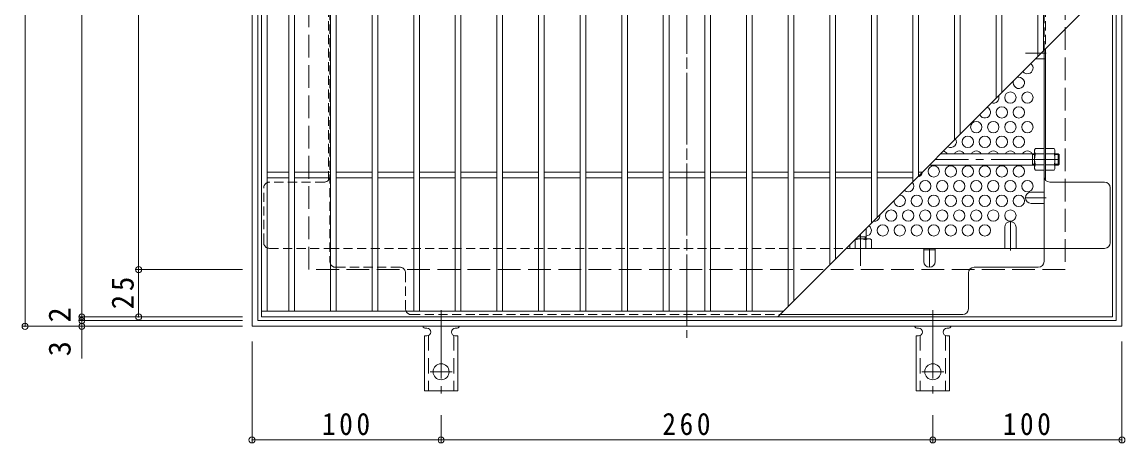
# Model space of a CAD drawing. Units: millimetres at full size, sheet at 1:4. Extents: x -859 to 1069, y -781 to 707.
# Drawn here: x -846 to -263, y 52 to 274 of the extents above; entities that cross this region are included whole.
import ezdxf
from ezdxf.enums import TextEntityAlignment as Align

# ---------------------------------------------------------------- set-up
doc = ezdxf.new("R2010")
doc.units = ezdxf.units.MM
doc.header["$LTSCALE"] = 4
doc.header["$PDMODE"] = 32
doc.header["$PDSIZE"] = 3.2
for name, pattern in [('CHAIN1', [8, 5, -1, 1, -1]), ('CHAIN2', [12, 9, -1, 1, -1]), ('DASHED1', [1.8, 1.2, -0.6]), ('DASHED2', [3, 2, -1]), ('DASHED3', [4, 3, -1])]:
    doc.linetypes.add(name, pattern=pattern)
for name, color, linetype, lineweight in [('A-1_躯体', 3, 'Continuous', 9), ('A-2_仕上', 3, 'Continuous', 9), ('A-4_その他', 7, 'Continuous', 9), ('A-6_寸法', 2, 'Continuous', 9), ('A-7_ハッチ', 2, 'Continuous', 9), ('A-8_記号', 2, 'Continuous', 9), ('A-A_ﾊｯﾁ-ﾜｸ', 3, 'Continuous', 9), ('A-B_ﾊｯﾁ', 2, 'Continuous', 9)]:
    doc.layers.add(name, color=color, linetype=linetype, lineweight=lineweight)
doc.styles.add('ＭＳ ゴシック', font='')
doc.styles.get('ＭＳ ゴシック').set_extended_font_data('MS Gothic')

msp = doc.modelspace()

# ---------------------------------------------------------------- linework, layer by layer
at = {"layer": 'A-1_躯体', "color": 2}
for p, q in [((-724.713, 113.162), (-724.713, 573.162)), ((-264.713, 573.162), (-264.713, 113.162)), ((-721.713, 116.162), (-721.713, 570.162)), ((-267.713, 570.162), (-267.713, 116.162)), ((-264.713, 113.162), (-724.713, 113.162)), ((-267.713, 116.162), (-721.713, 116.162))]:
    msp.add_line(p, q, dxfattribs=at)
at = {"layer": 'A-1_躯体', "color": 2, "linetype": 'DASHED3'}
for p, q in [((-694.713, 143.162), (-694.713, 543.162)), ((-294.713, 543.162), (-294.713, 143.162)), ((-294.713, 143.162), (-694.713, 143.162))]:
    msp.add_line(p, q, dxfattribs=at)
at = {"layer": 'A-1_躯体'}
for p, q in [((-310.913, 204.359), (-360.517, 204.359)), ((-311.913, 198.359), (-311.913, 204.359)), ((-298.413, 204.359), (-300.113, 204.359)), ((-298.413, 198.359), (-298.413, 204.359)), ((-298.413, 204.359), (-297.913, 203.859)), ((-310.913, 198.359), (-366.517, 198.359)), ((-311.913, 203.859), (-310.913, 203.859)), ((-311.913, 198.859), (-310.913, 198.859)), ((-300.113, 203.859), (-297.913, 203.859)), ((-300.113, 198.859), (-297.913, 198.859)), ((-298.413, 198.359), (-300.113, 198.359)), ((-298.413, 198.359), (-297.913, 198.859)), ((-297.913, 198.859), (-297.913, 203.859)), ((-399.913, 164.962), (-399.913, 159.359)), ((-405.413, 159.462), (-405.413, 159.359)), ((-404.517, 160.359), (-399.913, 160.359)), ((-400.413, 160.359), (-400.413, 159.359))]:
    msp.add_line(p, q, dxfattribs=at)
at = {"layer": 'A-1_躯体', "linetype": 'CHAIN2'}
for p, q in [((-297.913, 201.359), (-363.517, 201.359)), ((-402.913, 161.962), (-402.913, 145.126))]:
    msp.add_line(p, q, dxfattribs=at)
at = {"layer": 'A-2_仕上'}
for p, q in [((-269.713, 118.162), (-269.713, 568.162)), ((-716.713, 565.162), (-716.713, 121.162)), ((-705.213, 565.162), (-705.213, 121.162)), ((-702.213, 565.162), (-702.213, 121.162)), ((-683.213, 565.162), (-683.213, 121.162)), ((-680.213, 565.162), (-680.213, 121.162)), ((-661.213, 565.162), (-661.213, 121.162)), ((-658.213, 565.162), (-658.213, 121.162)), ((-639.213, 565.162), (-639.213, 121.162)), ((-636.213, 565.162), (-636.213, 121.162)), ((-617.213, 565.162), (-617.213, 121.162)), ((-614.213, 565.162), (-614.213, 121.162)), ((-595.213, 565.162), (-595.213, 121.162)), ((-592.213, 565.162), (-592.213, 121.162)), ((-573.213, 565.162), (-573.213, 121.162)), ((-570.213, 565.162), (-570.213, 121.162)), ((-551.213, 565.162), (-551.213, 121.162)), ((-548.213, 565.162), (-548.213, 121.162)), ((-529.213, 565.162), (-529.213, 121.162)), ((-526.213, 565.162), (-526.213, 121.162)), ((-507.213, 565.162), (-507.213, 121.162)), ((-504.213, 565.162), (-504.213, 121.162)), ((-485.213, 565.162), (-485.213, 121.162)), ((-482.213, 565.162), (-482.213, 121.162)), ((-463.213, 565.162), (-463.213, 121.162)), ((-460.213, 565.162), (-460.213, 121.162)), ((-441.213, 565.162), (-441.213, 123.662)), ((-438.213, 565.162), (-438.213, 126.662)), ((-419.213, 565.162), (-419.213, 145.662)), ((-416.213, 565.162), (-416.213, 148.662)), ((-397.213, 565.162), (-397.213, 167.662)), ((-394.213, 565.162), (-394.213, 170.662)), ((-375.213, 565.162), (-375.213, 189.662)), ((-372.213, 565.162), (-372.213, 192.662)), ((-353.213, 565.162), (-353.213, 211.662)), ((-350.213, 565.162), (-350.213, 214.662)), ((-331.213, 565.162), (-331.213, 233.662)), ((-328.213, 565.162), (-328.213, 236.662)), ((-309.213, 565.162), (-309.213, 255.662)), ((-306.213, 565.162), (-306.213, 258.662)), ((-446.713, 118.162), (-269.713, 295.162)), ((-705.213, 194.662), (-716.713, 194.662)), ((-683.213, 194.662), (-702.213, 194.662)), ((-661.213, 194.662), (-680.213, 194.662)), ((-639.213, 194.662), (-658.213, 194.662)), ((-617.213, 194.662), (-636.213, 194.662)), ((-595.213, 194.662), (-614.213, 194.662)), ((-573.213, 194.662), (-592.213, 194.662)), ((-551.213, 194.662), (-570.213, 194.662)), ((-529.213, 194.662), (-548.213, 194.662)), ((-507.213, 194.662), (-526.213, 194.662)), ((-485.213, 194.662), (-504.213, 194.662)), ((-463.213, 194.662), (-482.213, 194.662)), ((-441.213, 194.662), (-460.213, 194.662)), ((-419.213, 194.662), (-438.213, 194.662)), ((-397.213, 194.662), (-416.213, 194.662)), ((-375.213, 194.662), (-394.213, 194.662)), ((-370.213, 194.662), (-372.213, 194.662)), ((-705.213, 191.662), (-716.713, 191.662)), ((-683.213, 191.662), (-702.213, 191.662)), ((-661.213, 191.662), (-680.213, 191.662)), ((-639.213, 191.662), (-658.213, 191.662)), ((-617.213, 191.662), (-636.213, 191.662)), ((-595.213, 191.662), (-614.213, 191.662)), ((-573.213, 191.662), (-592.213, 191.662)), ((-551.213, 191.662), (-570.213, 191.662)), ((-529.213, 191.662), (-548.213, 191.662)), ((-507.213, 191.662), (-526.213, 191.662)), ((-485.213, 191.662), (-504.213, 191.662)), ((-463.213, 191.662), (-482.213, 191.662)), ((-441.213, 191.662), (-460.213, 191.662)), ((-419.213, 191.662), (-438.213, 191.662)), ((-397.213, 191.662), (-416.213, 191.662)), ((-375.213, 191.662), (-394.213, 191.662)), ((-719.713, 121.162), (-443.713, 121.162))]:
    msp.add_line(p, q, dxfattribs=at)
msp.add_lwpolyline([(-719.713, 568.162), (-719.713, 118.162), (-269.713, 118.162)], dxfattribs=at)
at = {"layer": 'A-4_その他'}
for p, q in [((-844.713, 573.162), (-844.713, 113.162)), ((-814.713, 568.162), (-814.713, 118.162)), ((-784.713, 543.162), (-784.713, 143.162)), ((-785.913, 143.162), (-729.713, 143.162)), ((-784.713, 143.162), (-784.713, 118.162)), ((-815.913, 118.162), (-729.713, 118.162)), ((-814.713, 118.162), (-814.713, 116.162)), ((-845.913, 113.162), (-729.713, 113.162)), ((-815.913, 116.162), (-729.713, 116.162)), ((-814.713, 116.162), (-814.713, 96.154)), ((-724.713, 51.962), (-724.713, 105.162)), ((-264.713, 51.962), (-264.713, 105.162)), ((-624.713, 51.962), (-624.713, 66.23)), ((-364.713, 51.962), (-364.713, 66.23)), ((-624.713, 53.162), (-724.713, 53.162)), ((-364.713, 53.162), (-624.713, 53.162)), ((-264.713, 53.162), (-364.713, 53.162))]:
    msp.add_line(p, q, dxfattribs=at)
for p in [(-784.713, 143.162), (-814.713, 118.162), (-814.713, 116.162), (-784.713, 118.162), (-844.713, 113.162), (-814.713, 113.162), (-724.713, 53.162), (-624.713, 53.162), (-364.713, 53.162), (-264.713, 53.162)]:
    msp.add_point(p, dxfattribs=at)
at = {"layer": 'A-6_寸法'}
for centre in [(-323.713, 234), (-314.713, 234), (-328.213, 226.205), (-319.213, 226.205), (-341.713, 218.411), (-332.713, 218.411), (-323.713, 218.411), (-314.713, 218.411), (-346.213, 210.617), (-337.213, 210.617), (-328.213, 210.617), (-319.213, 210.617), (-364.213, 195.029), (-355.213, 195.029), (-346.213, 195.029), (-337.213, 195.029), (-328.213, 195.029), (-319.213, 195.029), (-368.713, 187.234), (-359.713, 187.234), (-350.713, 187.234), (-341.713, 187.234), (-332.713, 187.234), (-323.713, 187.234), (-314.713, 187.234), (-373.213, 179.44), (-364.213, 179.44), (-355.213, 179.44), (-346.213, 179.44), (-337.213, 179.44), (-328.213, 179.44), (-319.213, 179.44), (-386.713, 171.646), (-377.713, 171.646), (-368.713, 171.646), (-359.713, 171.646), (-350.713, 171.646), (-341.713, 171.646), (-332.713, 171.646), (-323.713, 171.646), (-391.213, 163.852), (-382.213, 163.852), (-373.213, 163.852), (-364.213, 163.852), (-355.213, 163.852), (-346.213, 163.852), (-337.213, 163.852)]:
    msp.add_circle(centre, 3, dxfattribs=at)
for centre, start, end in [((-314.713, 249.588), 217.22253, 52.77747), ((-319.213, 241.794), 159.24706, 110.75294), ((-332.713, 234), 250.66319, 19.33681), ((-337.213, 226.205), 204.91724, 65.08276), ((-355.213, 210.617), 238.00459, 31.99541), ((-359.713, 202.823), 29.83741, 78.46504), ((-350.713, 202.823), 29.83741, 150.16259), ((-341.713, 202.823), 29.83741, 150.16259), ((-332.713, 202.823), 29.83741, 150.16259), ((-323.713, 202.823), 29.83741, 150.16259), ((-314.713, 202.823), 29.83741, 150.16259), ((-373.213, 195.029), 277.5077, 352.4923), ((-377.713, 187.234), 225.97281, 44.02719), ((-382.213, 179.44), 175.5817, 94.4183), ((-395.713, 171.646), 260.83013, 9.16987), ((-400.213, 163.852), 275.73917, 56.01542)]:
    msp.add_arc(centre, 3, start, end, dxfattribs=at)
at = {"layer": 'A-7_ハッチ', "linetype": 'CHAIN2'}
for p, q in [((-494.713, 583.162), (-494.713, 103.162)), ((-494.713, 113.162), (-494.713, 573.162))]:
    msp.add_line(p, q, dxfattribs=at)
at = {"layer": 'A-7_ハッチ', "linetype": 'DASHED1'}
for p, q in [((-683.513, 538.966), (-683.513, 147.359)), ((-305.913, 258.962), (-305.913, 538.966)), ((-684.313, 190.32), (-684.313, 324.701)), ((-305.113, 190.32), (-305.113, 324.701)), ((-305.913, 254.426), (-305.113, 254.426)), ((-686.513, 189.36), (-715.516, 189.36)), ((-718.516, 157.359), (-718.516, 186.36)), ((-715.516, 154.359), (-683.513, 154.359)), ((-683.513, 154.359), (-410.517, 154.359)), ((-646.512, 144.359), (-680.513, 144.359)), ((-643.512, 141.359), (-643.512, 122.359)), ((-640.512, 119.359), (-445.517, 119.359))]:
    msp.add_line(p, q, dxfattribs=at)
at = {"layer": 'A-7_ハッチ'}
for p, q in [((-305.913, 147.359), (-305.913, 258.962)), ((-305.113, 190.32), (-305.113, 259.762)), ((-273.909, 189.36), (-302.913, 189.36)), ((-270.909, 157.359), (-270.909, 186.36)), ((-410.517, 154.359), (-273.909, 154.359)), ((-369.463, 153.559), (-363.463, 153.559)), ((-345.914, 122.359), (-345.914, 141.359)), ((-342.914, 144.359), (-308.913, 144.359)), ((-445.517, 119.359), (-348.914, 119.359))]:
    msp.add_line(p, q, dxfattribs=at)
at = {"layer": 'A-7_ハッチ', "linetype": 'DASHED1'}
for centre, start, end in [((-715.516, 186.36), 90, 180), ((-686.513, 192.36), 270, 0), ((-715.516, 157.359), 180, 270), ((-680.513, 147.359), 180, 270), ((-646.512, 141.359), 0, 90), ((-640.512, 122.359), 180, 270)]:
    msp.add_arc(centre, 3, start, end, dxfattribs=at)
at = {"layer": 'A-7_ハッチ'}
for centre, start, end in [((-302.913, 192.36), 180, 270), ((-273.909, 186.36), 0, 90), ((-273.909, 157.359), 270, 0), ((-308.913, 147.359), 270, 0), ((-342.914, 141.359), 90, 180), ((-348.914, 122.359), 270, 0)]:
    msp.add_arc(centre, 3, start, end, dxfattribs=at)
at = {"layer": 'A-8_記号', "linetype": 'CHAIN1'}
for p, q in [((-304.713, 257.426), (-315.713, 257.426)), ((-304.713, 181.101), (-315.713, 181.101)), ((-323.713, 153.159), (-323.713, 168.509)), ((-366.463, 154.359), (-366.463, 144.359))]:
    msp.add_line(p, q, dxfattribs=at)
at = {"layer": 'A-8_記号'}
for p, q in [((-310.45, 254.426), (-305.913, 254.426)), ((-312.713, 184.101), (-305.913, 184.101)), ((-312.713, 178.101), (-305.913, 178.101)), ((-326.713, 165.509), (-326.713, 154.359)), ((-320.713, 165.509), (-320.713, 154.359)), ((-369.463, 147.359), (-369.463, 154.359)), ((-363.463, 147.359), (-363.463, 154.359))]:
    msp.add_line(p, q, dxfattribs=at)
for centre, start, end in [((-312.713, 181.101), 90, 270), ((-323.713, 165.509), 0, 180), ((-366.463, 147.359), 180, 0)]:
    msp.add_arc(centre, 3, start, end, dxfattribs=at)
at = {"layer": 'A-A_ﾊｯﾁ-ﾜｸ', "color": 7, "linetype": 'CHAIN2'}
for p, q in [((-624.713, 121.63), (-624.713, 74.23)), ((-364.713, 121.63), (-364.713, 74.23)), ((-630.489, 89.162), (-618.937, 89.162)), ((-370.489, 89.162), (-358.937, 89.162))]:
    msp.add_line(p, q, dxfattribs=at)
at = {"layer": 'A-A_ﾊｯﾁ-ﾜｸ'}
for p, q in [((-632.713, 112.162), (-632.213, 112.162)), ((-617.218, 112.162), (-616.704, 112.162)), ((-372.713, 112.162), (-372.213, 112.162)), ((-357.218, 112.162), (-356.704, 112.162)), ((-633.463, 108.162), (-633.463, 79.162)), ((-633.463, 108.162), (-632.213, 108.162)), ((-615.963, 108.162), (-617.213, 108.162)), ((-615.963, 108.162), (-615.963, 79.162)), ((-373.463, 108.162), (-373.463, 79.162)), ((-373.463, 108.162), (-372.213, 108.162)), ((-355.963, 108.162), (-357.213, 108.162)), ((-355.963, 108.162), (-355.963, 79.162)), ((-615.963, 79.162), (-633.463, 79.162)), ((-355.963, 79.162), (-373.463, 79.162))]:
    msp.add_line(p, q, dxfattribs=at)
at = {"layer": 'A-A_ﾊｯﾁ-ﾜｸ', "linetype": 'DASHED2'}
for p, q in [((-631.463, 108.308), (-631.463, 79.162)), ((-617.963, 108.308), (-617.963, 79.162)), ((-371.463, 108.308), (-371.463, 79.162)), ((-357.963, 108.308), (-357.963, 79.162))]:
    msp.add_line(p, q, dxfattribs=at)
at = {"layer": 'A-A_ﾊｯﾁ-ﾜｸ'}
for centre in [(-624.713, 89.162), (-364.713, 89.162)]:
    msp.add_circle(centre, 4.25, dxfattribs=at)
for centre, start, end in [((-632.713, 114.162), 209.99951, 269.72403), ((-632.213, 110.162), 270, 90), ((-617.213, 110.162), 90.13329, 270), ((-616.713, 114.162), 270.24162, 330.00072), ((-372.713, 114.162), 209.99951, 269.72403), ((-372.213, 110.162), 270, 90), ((-357.213, 110.162), 90.13329, 270), ((-356.713, 114.162), 270.24162, 330.00072)]:
    msp.add_arc(centre, 2, start, end, dxfattribs=at)
at = {"layer": 'A-B_ﾊｯﾁ'}
for p, q in [((-310.913, 206.359), (-310.48, 207.109)), ((-310.913, 196.359), (-310.913, 206.359)), ((-305.913, 207.109), (-310.48, 207.109)), ((-310.48, 204.222), (-305.913, 204.222)), ((-305.913, 195.609), (-305.913, 207.109)), ((-305.113, 195.609), (-305.113, 207.109)), ((-305.113, 207.109), (-300.546, 207.109)), ((-300.546, 204.222), (-305.113, 204.222)), ((-300.113, 206.359), (-300.546, 207.109)), ((-300.113, 196.359), (-300.113, 206.359)), ((-310.48, 198.495), (-305.913, 198.495)), ((-300.546, 198.495), (-305.113, 198.495)), ((-310.913, 196.359), (-310.48, 195.609)), ((-305.913, 195.609), (-310.48, 195.609)), ((-305.113, 195.609), (-300.546, 195.609)), ((-300.113, 196.359), (-300.546, 195.609)), ((-405.776, 158.926), (-405.776, 154.359)), ((-405.517, 159.359), (-397.913, 159.359)), ((-400.05, 158.926), (-400.05, 154.359)), ((-397.913, 159.359), (-397.163, 158.926)), ((-397.163, 154.359), (-397.163, 158.926)), ((-408.663, 154.359), (-408.663, 156.212))]:
    msp.add_line(p, q, dxfattribs=at)
for centre, radius, start, end in [((-307.631, 205.464), 3.29, 149.99998, 176.07924), ((-308.178, 205.699), 2.735, 180.2103, 212.68507), ((-301.23, 201.359), 9.683, 162.79973, 197.20026), ((-303.395, 205.464), 3.29, 3.92076, 30.00002), ((-302.848, 205.699), 2.735, 327.31493, 359.7897), ((-309.796, 201.359), 9.683, 342.79974, 17.20027), ((-308.178, 197.019), 2.735, 147.31491, 179.78969), ((-302.848, 197.019), 2.735, 0.21031, 32.68509), ((-307.631, 197.253), 3.29, 183.92075, 210), ((-303.395, 197.253), 3.29, 330, 356.07925), ((-407.253, 156.624), 2.735, 57.31491, 59.95843), ((-402.913, 149.676), 9.683, 72.79973, 107.20026), ((-398.573, 156.624), 2.735, 90.2103, 122.68507), ((-398.808, 156.077), 3.29, 59.99998, 86.07924)]:
    msp.add_arc(centre, radius, start, end, dxfattribs=at)

# ---------------------------------------------------------------- texts
at = {"layer": 'A-4_その他', "color": 2, "style": 'ＭＳ ゴシック'}
for s, p in [('2', (-817.113, 115.202)), ('3', (-817.113, 97.347))]:
    msp.add_text(s, height=11.73, rotation=90, dxfattribs=at).set_placement(p, align=Align.BOTTOM_LEFT)
at = {"layer": 'A-4_その他', "color": 2, "insert": (-787.113, 122.162), "char_height": 11.73, "attachment_point": 7, "rotation": 90, "style": 'ＭＳ ゴシック'}
msp.add_mtext('\\T1.27;\\W0.95;25', dxfattribs=at)
at = {"layer": 'A-4_その他', "color": 2, "char_height": 11.73, "attachment_point": 7, "style": 'ＭＳ ゴシック'}
for s, insert in [('\\T1.27;\\W0.9;100', (-687.713, 55.562)), ('\\T1.27;\\W0.9;260', (-507.713, 55.562)), ('\\T1.27;\\W0.9;100', (-327.713, 55.562))]:
    msp.add_mtext(s, dxfattribs=dict(at, insert=insert))

doc.saveas('drawing.dxf')
